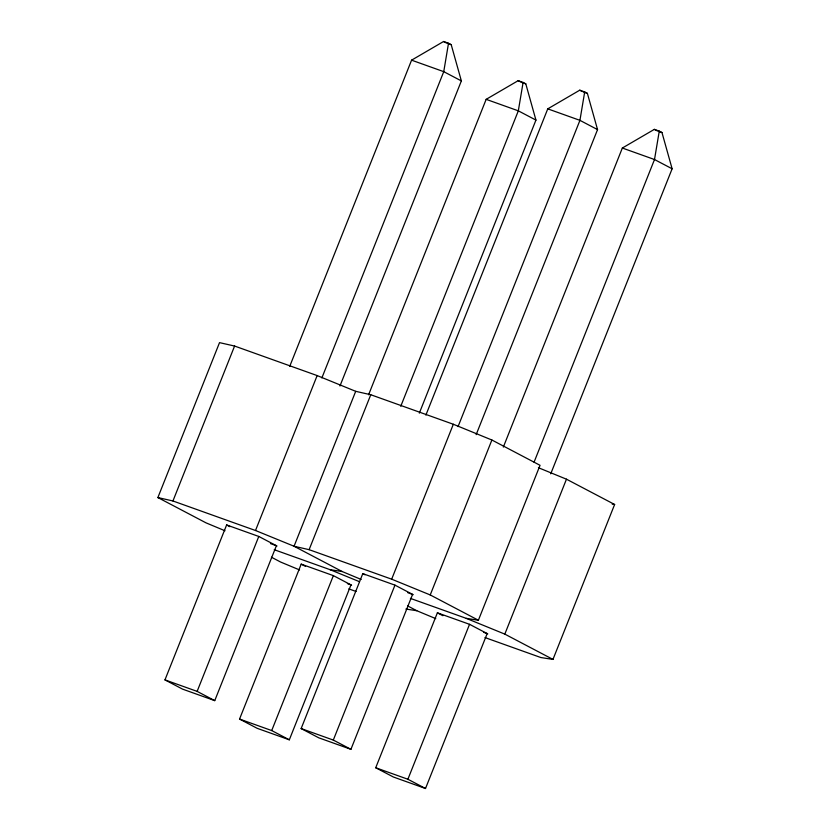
<?xml version="1.0" encoding="UTF-8"?>
<svg xmlns="http://www.w3.org/2000/svg" width="830" height="830" viewBox="0 0 830 830"><rect width="100%" height="100%" fill="white"/><g stroke="black" fill="none" stroke-linecap="round" stroke-linejoin="round"><path stroke-width="1.25" d="M289.701 366.414L411.576 60.165L443.573 41.5L448.511 43.264L443.749 71.66L321.874 377.92M368.593 394.79L486.162 99.341L518.159 80.676L523.097 82.44L518.325 110.836L400.755 406.285M425.883 415.104L547.759 108.855L579.755 90.19L584.693 91.954L579.931 120.35L458.056 426.61M503.333 447.08L622.344 148.031L654.341 129.366L659.269 131.13L654.507 159.526L534.064 462.175M224.992 530.764L206.027 522.859L157.876 497.564L219.525 342.634L234.589 346.048L317.153 375.575L355.707 391.324L370.771 394.738L453.336 424.255L491.889 440.014L540.039 465.308L478.391 620.238L466.263 618.36L410.414 598.399M157.876 497.564L172.941 500.978L234.589 346.048M270.445 543.577L276.4 545.704L214.752 700.634L182.579 689.139L164.963 679.884L226.621 524.954L258.784 536.45L277.023 546.026M172.941 500.978L255.505 530.505L317.153 375.575M214.752 700.634L197.135 691.38L258.784 536.45M339.968 385.971L461.366 80.915L451.209 44.685L448.511 43.264M355.707 391.324L294.059 546.254L342.209 571.548L361.175 579.454M347.407 583.604L350.986 584.88L289.328 739.81L257.165 728.315L239.548 719.06L301.197 564.13L333.37 575.626L351.598 585.202M255.505 530.505L294.059 546.254L309.113 549.668L370.771 394.738M289.328 739.81L271.711 730.556L333.37 575.626M419.326 413.143L535.941 120.091L525.795 83.861L523.097 82.44M407.821 592.693L412.583 594.394L350.924 749.324L318.762 737.818L301.145 728.564L362.793 573.634L394.966 585.14L413.195 594.716M309.113 549.668L391.677 579.184L453.336 424.255M350.924 749.324L333.307 740.07L394.966 585.14M476.15 434.661L597.548 129.605L587.391 93.375L584.693 91.954M478.391 620.238L430.231 594.944L491.889 440.014M483.589 632.294L487.169 633.57L425.51 788.5L393.337 776.994L375.72 767.75L437.379 612.82L469.541 624.316L487.781 633.892M425.51 788.5L407.893 779.246L469.541 624.316M550.726 473.837L672.124 168.781L661.977 132.551L659.269 131.13M566.465 479.19L614.625 504.484L552.967 659.414L504.816 634.12L566.465 479.19L538.431 467.726M612.198 504.111L614.625 504.484M274.232 549.709L330.081 569.681L342.209 571.548M405.88 609.044L416.795 610.724L435.76 618.63M552.967 659.414L540.849 657.536L484.99 637.575M447.266 43.274L451.209 44.685M583.449 91.964L587.391 93.375M520.856 82.097L525.795 83.861M658.024 131.14L661.977 132.551M411.576 60.165L443.749 71.66L461.366 80.915M547.759 108.855L579.931 120.35L597.548 129.605M486.162 99.341L518.325 110.836L535.941 120.091M622.344 148.031L654.507 159.526L672.124 168.781M348.808 588.885L356.101 591.489M164.963 679.884L197.135 691.38M301.145 728.564L333.307 740.07M239.548 719.06L271.711 730.556M375.72 767.75L407.893 779.246M391.677 579.184L430.231 594.944M466.263 618.36L504.816 634.12M330.081 569.681L359.286 581.612M299.578 569.94L280.613 562.035L271.441 557.221M579.755 90.19L582.463 91.611M654.341 129.366L657.038 130.787M443.573 41.5L446.281 42.921M518.159 80.676L519.964 81.62M362.793 573.634L365.003 574.796M437.379 612.82L442.888 615.704M407.613 605.91L416.795 610.724M226.621 524.954L229.92 526.687M301.197 564.13L305.606 566.444"/></g></svg>
